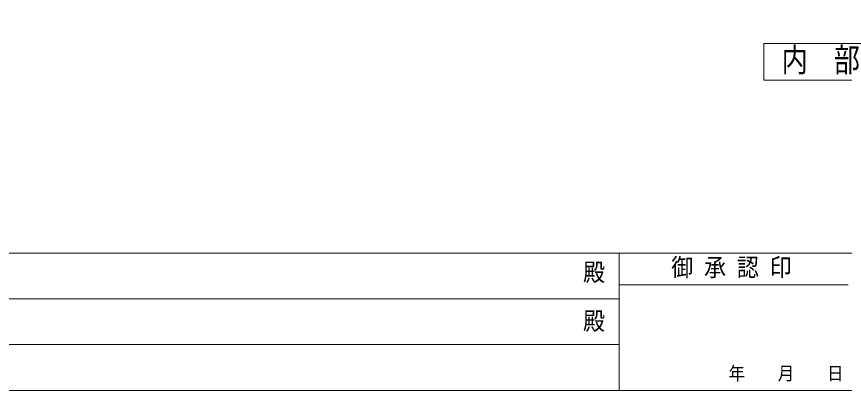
# Model space of a CAD drawing. Units: millimetres on the paper. Extents: x -395 to 395, y -281 to 281.
# Drawn here: x -118.9 to 134.2, y -281 to -166.7 of the extents above; entities that cross this region are included whole.
import ezdxf
from ezdxf.enums import TextEntityAlignment as Align

# ---------------------------------------------------------------- set-up
doc = ezdxf.new("R2010")
doc.units = ezdxf.units.MM
for name, color, linetype, lineweight in [('0-0_USERZ', 3, 'Continuous', 9), ('0-1_F-1', 7, 'Continuous', 9), ('0-3__0-6_TITLE_WAKU', 7, 'Continuous', 9), ('0-5_USER1', 4, 'Continuous', 9)]:
    doc.layers.add(name, color=color, linetype=linetype, lineweight=lineweight)
doc.styles.add('ＭＳ ゴシック', font='')
doc.styles.get('ＭＳ ゴシック').set_extended_font_data('MS Gothic')

# ---------------------------------------------------------------- blocks, each defined once
blk = doc.blocks.new('図枠')
at = {"layer": '0-1_F-1'}
blk.add_lwpolyline([(790.6, 0), (0, 0), (0, 562), (790.6, 562)], close=True, dxfattribs=at)
at = {"layer": '0-3__0-6_TITLE_WAKU'}
for p, q in [((534.869, 42), (0, 42)), ((460.59, 42), (460.59, 0)), ((530.586, 32.28), (460.59, 32.28)), ((460.59, 28), (191.489, 28)), ((460.59, 14), (191.489, 14))]:
    blk.add_line(p, q, dxfattribs=at)
at = {"layer": '0-3__0-6_TITLE_WAKU', "style": 'ＭＳ ゴシック', "width": 0.9}
for s, height, p in [('御 承 認 印', 5.459, (476.505, 33.282)), ('殿', 5.462, (449.573, 31.787)), ('殿', 5.462, (449.573, 16.872)), ('年\u3000\u3000月\u3000\u3000日', 4.091, (494.019, 1.939))]:
    blk.add_text(s, height=height, dxfattribs=at).set_placement(p, align=Align.BOTTOM_LEFT)
blk = doc.blocks.new('NAIBU_W')
at = {"layer": '0-5_USER1'}
blk.add_lwpolyline([(-17.028, -5.6), (17.028, -5.6), (17.028, 5.6), (-17.028, 5.6)], close=True, dxfattribs=at)
at = {"layer": '0-5_USER1', "style": 'ＭＳ ゴシック', "width": 0.8}
blk.add_text('内\u3000部', height=7.309, dxfattribs=at).set_placement((-11.628, -5.206), align=Align.BOTTOM_LEFT)

msp = doc.modelspace()

# ---------------------------------------------------------------- block references
at = {"layer": '0-0_USERZ'}
msp.add_blockref('図枠', (-395.3, -281), dxfattribs=at)
at = {"layer": '0-5_USER1'}
msp.add_blockref('NAIBU_W', (126.583, -180.547), dxfattribs=at)

doc.saveas('drawing.dxf')
